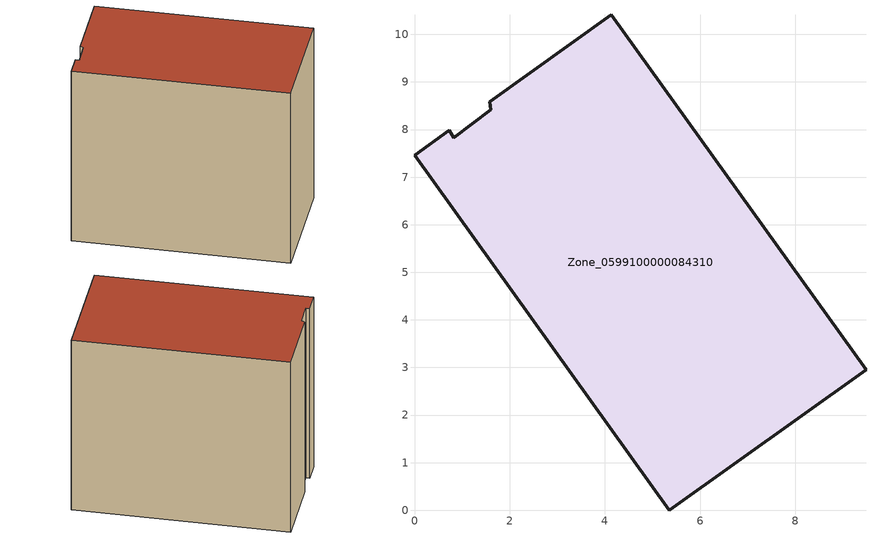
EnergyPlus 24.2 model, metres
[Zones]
Zone_0599100000084310
 floor ground (C_G): 0.73,7.98 0.82,7.83 1.6,8.41 1.58,8.59 4.14,10.41 9.49,2.95 5.36,0 0,7.46 z0
 wall outside (C_F): 4.14,10.41 1.58,8.59 1.6,8.41 0.82,7.83 0.73,7.98 0,7.46 5.36,0 9.49,2.95 4.14,10.41 z0:8.26
 roof outside (C_R): 0.82,7.83 0.73,7.98 0,7.46 5.36,0 9.49,2.95 4.14,10.41 1.58,8.59 1.6,8.41 z8.26
[BUILDING]
Pand.0599100000084310: North Axis=0; Terrain=City; Loads Convergence Tolerance Value=0.04; Temperature Convergence Tolerance Value=0.4; Solar Distribution=FullExterior; Maximum Number of Warmup Days=25; Minimum Number of Warmup Days=1
[Site:Location]
Rotterdam.The.Hague.AP_ZH_NLD Design_Conditions: Latitude=51.96; Longitude=4.45; Time Zone=1; Elevation=-4.5
[SITE:GROUNDTEMPERATURE:BUILDINGSURFACE]
18, 18, 18, 18, 18, 18, 18, 18, 18, 18, 18, 18
[MATERIAL] Thermal Absorptance=0.9; Solar Absorptance=0.7; Visible Absorptance=0.7
Name | Roughness | Thickness | Conductivity | Density | Specific Heat
G.TI.1975-1991 | MediumSmooth | 0.15 | 0.288461 | 540 | 1210
F.TI.1975-1991 | Rough | 0.3 | 0.230769 | 1920 | 840
R.TI.1975-1991 | MediumRough | 0.2 | 0.153846 | 1500 | 1000
[CONSTRUCTION]
C_G: G.TI.1975-1991
C_F: F.TI.1975-1991
C_R: R.TI.1975-1991
[ZONE]
Zone_0599100000084310: Type=1; Multiplier=1; Ceiling Height=Autocalculate; Volume=Autocalculate; Floor Area=autocalculate; Part of Total Floor Area=Yes
[ZONEINFILTRATION:DESIGNFLOWRATE]
Infil_Zone_0599100000084310: Zone or ZoneList or Space or SpaceList=Zone_0599100000084310; Schedule=AlwaysOn; Design Flow Rate Calculation Method=Flow/Area; Flow Rate per Floor Area=0.003; Constant Term Coefficient=1; Temperature Term Coefficient=0; Velocity Term Coefficient=0; Velocity Squared Term Coefficient=0
[HVACTEMPLATE:ZONE:IDEALLOADSAIRSYSTEM]
Zone_0599100000084310: Maximum Heating Supply Air Temperature=50; Minimum Cooling Supply Air Temperature=13; Maximum Heating Supply Air Humidity Ratio=0.0156; Minimum Cooling Supply Air Humidity Ratio=0.0077; Heating Limit=NoLimit; Cooling Limit=NoLimit; Dehumidification Control Type=ConstantSensibleHeatRatio; Cooling Sensible Heat Ratio=0.7; Dehumidification Setpoint=60; Humidification Control Type=None; Humidification Setpoint=30; Outdoor Air Method=None; Outdoor Air Flow Rate per Person=0.00944; Outdoor Air Flow Rate per Zone Floor Area=0; Outdoor Air Flow Rate per Zone=0; Demand Controlled Ventilation Type=None; Outdoor Air Economizer Type=NoEconomizer; Heat Recovery Type=None; Sensible Heat Recovery Effectiveness=0.7; Latent Heat Recovery Effectiveness=0.65
[ZONECONTROL:THERMOSTAT]
ThermostatControl_Zone_0599100000084310: Zone or ZoneList=Zone_0599100000084310; Control Type Schedule=DualSetpointControlType; Control 1=Thermostat_Zone_0599100000084310; Temperature Difference Between Cutout And Setpoint=0
[THERMOSTATSETPOINT:DUALSETPOINT]
Thermostat_Zone_0599100000084310: Heating Setpoint Temperature Schedule=HeatingSetpoint_Zone_0599100000084310; Cooling Setpoint Temperature Schedule=CoolingSetpoint_Zone_0599100000084310
[SCHEDULE:COMPACT]
HeatingSetpoint_Zone_0599100000084310: Through: 12/31, For: AllDays, Until: 24:00, 21
CoolingSetpoint_Zone_0599100000084310: Through: 12/31, For: AllDays, Until: 24:00, 24
DualSetpointControlType: Through: 12/31, For: AllDays, Until: 24:00, 4
AlwaysOn: Through: 12/31, For: AllDays, Until: 24:00, 1
